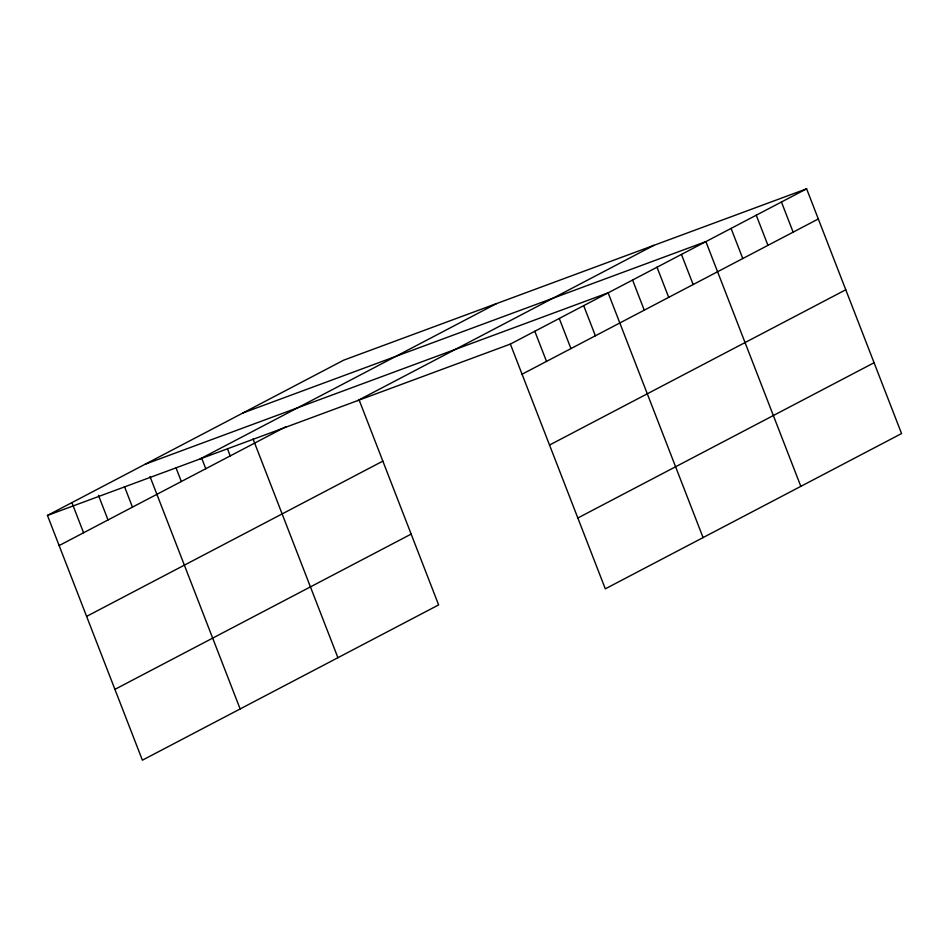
<?xml version="1.0" encoding="UTF-8"?>
<svg xmlns="http://www.w3.org/2000/svg" width="949" height="949" viewBox="0 0 949 949"><rect width="100%" height="100%" fill="white"/><g stroke="black" fill="none" stroke-linecap="round" stroke-linejoin="round"><path stroke-width="1.42" d="M359.078 399.849L438.628 604.916L142.386 760.185L47.45 515.437L343.692 360.169L806.614 188.815L901.55 433.563L605.308 588.831L510.372 344.084L806.614 188.815M200.215 458.889L496.457 303.633M59.135 545.568L286.135 426.599M357.607 400.632L653.849 245.364M522.057 374.214L818.311 218.958M86.608 616.387L382.85 461.131M549.53 445.034L845.773 289.777M114.912 689.365L411.154 534.097M577.834 518L874.076 362.743M242.968 412.957L705.89 241.604L800.826 486.351M145.209 464.203L608.131 292.838L703.067 537.585M47.45 515.437L510.372 344.084M781.442 202.018L793.127 232.149M756.258 215.209L767.943 245.352M731.074 228.412L742.77 258.543M681.453 254.415L693.15 284.558M657.016 267.227L668.701 297.357M632.58 280.038L644.264 310.169M583.694 305.649L595.379 335.792M559.258 318.461L570.942 348.603M534.809 331.272L546.505 361.403M253.063 438.996L337.903 657.704M227.57 449.055L230.216 455.911M201.532 457.762L205.779 468.723M176.028 467.833L181.342 481.523M149.989 476.528L240.144 708.95M124.485 486.6L132.457 507.146M98.459 495.295L108.02 519.957M71.887 502.626L83.583 532.757"/></g></svg>
